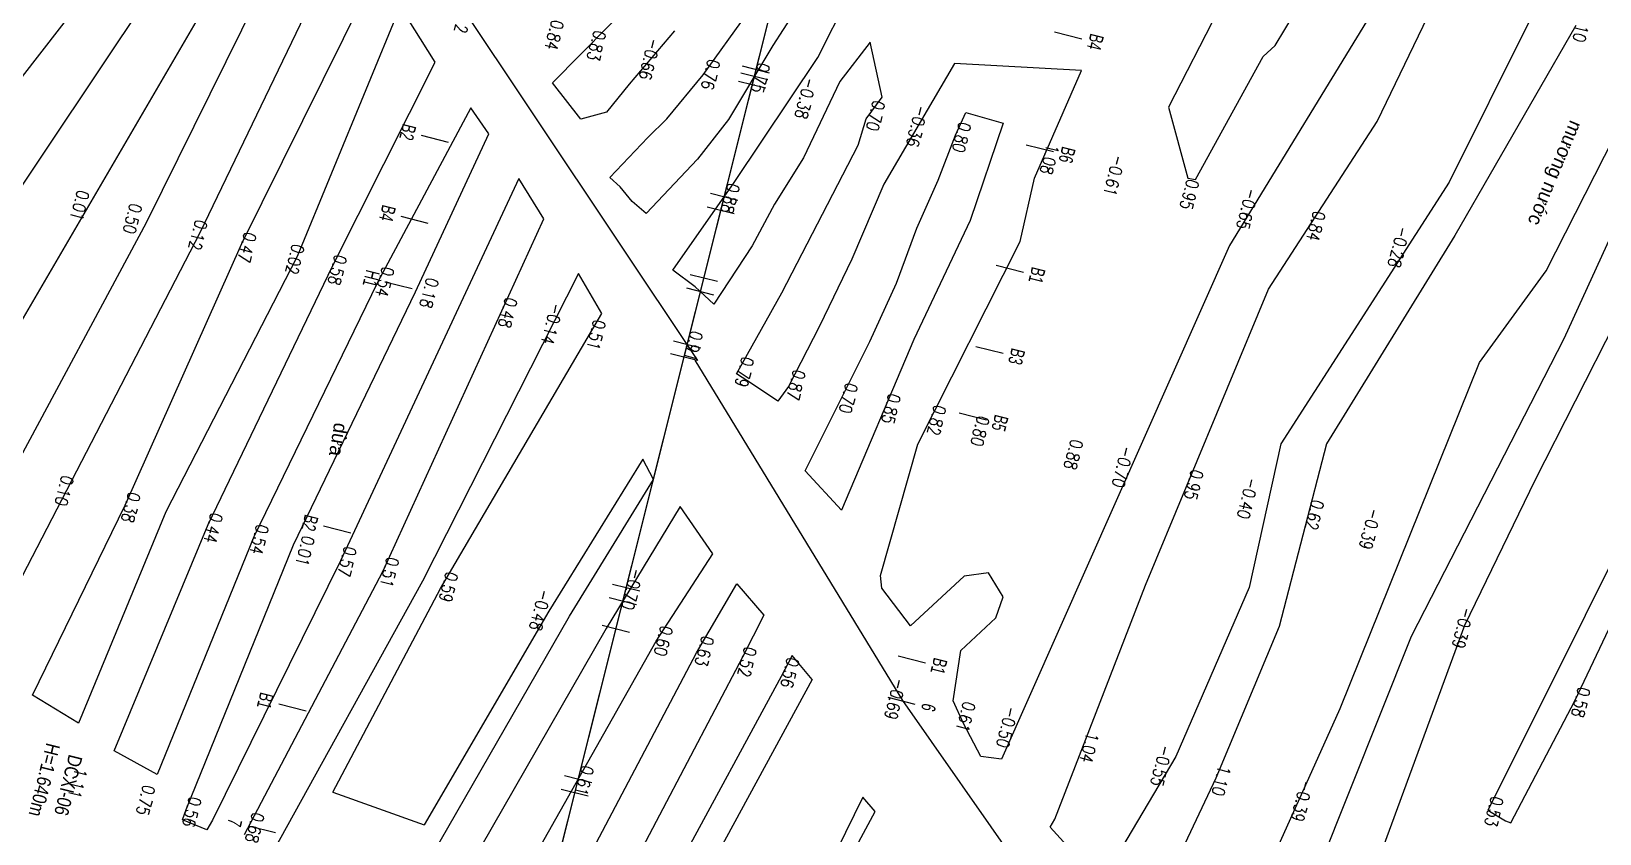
# Model space of a CAD drawing. Header units: metres. Extents: x 583412 to 583840, y 1186334 to 1187497.
# Drawn here: x 583623.4 to 583735.2, y 1187055.6 to 1187112.8 of the extents above; entities that cross this region are included whole.
import ezdxf
from ezdxf.enums import TextEntityAlignment as Align

# ---------------------------------------------------------------- set-up
doc = ezdxf.new("R2010")
doc.units = ezdxf.units.M
doc.header["$MEASUREMENT"] = 0
doc.linetypes.add('DASHDOT2', pattern=[0.5, 0.25, -0.125, 0, -0.125])
for name, color, linetype in [('cao do binh do', 4, 'Continuous'), ('CAO DO DC', 2, 'Continuous'), ('CaoDoTN', 2, 'Continuous'), ('ENTCOC', 6, 'Continuous'), ('ks.text ks', 7, 'Continuous'), ('KS_muong ao', 4, 'TALUYPHAI-KHKS'), ('TENCOCTUYEN', 1, 'Continuous'), ('TENMOC', 4, 'Continuous'), ('TimtuyenKS', 7, 'Continuous'), ('TimtuyenTK', 7, 'Continuous')]:
    doc.layers.add(name, color=color, linetype=linetype)
doc.styles.add('ChuSo', font='vnsimple.shx')
doc.styles.add('dc', font='VHELVCN.TTF')
doc.styles.add('KT3', font='VHARIALN.TTF', dxfattribs={"width": 0.8, "height": 1.5})
doc.styles.add('TENSONG', font='VAPTIMI.TTF')
doc.linetypes.add('TALUYPHAI-KHKS', pattern='A,5,[130,ltypeshp,S=5,R=0,X=0,Y=-5],10,[130,ltypeshp,S=5,R=0,X=0,Y=-5],10,[130,ltypeshp,S=10,R=0,X=0,Y=-10],5', length=30)
doc.linetypes.add('TALUYTRAI-KHKS', pattern='A,5,[130,ltypeshp,S=5,R=0,X=0,Y=5],10,[130,ltypeshp,S=5,R=0,X=0,Y=5],10,[130,ltypeshp,S=10,R=0,X=0,Y=10],5', length=30)

msp = doc.modelspace()

# ---------------------------------------------------------------- linework, layer by layer
at = {"layer": 'ENTCOC'}
for p, q in [((583675.92, 1187109.37), (583673.98, 1187109.86)), ((583675.92, 1187109.37), (583673.98, 1187109.86)), ((583676.04, 1187109.85), (583674.1, 1187110.34)), ((583676.04, 1187109.85), (583674.1, 1187110.34)), ((583675.77, 1187108.77), (583673.83, 1187109.25)), ((583675.77, 1187108.77), (583673.83, 1187109.25)), ((583673.77, 1187100.78), (583671.83, 1187101.26)), ((583673.77, 1187100.78), (583671.83, 1187101.26)), ((583673.52, 1187099.81), (583671.58, 1187100.29)), ((583673.52, 1187099.81), (583671.58, 1187100.29)), ((583672.32, 1187094.99), (583670.38, 1187095.48)), ((583672.32, 1187094.99), (583670.38, 1187095.48)), ((583672.07, 1187094.02), (583670.13, 1187094.51)), ((583672.07, 1187094.02), (583670.13, 1187094.51)), ((583671.13, 1187090.25), (583669.19, 1187090.74)), ((583671.13, 1187090.25), (583669.19, 1187090.74)), ((583670.91, 1187089.37), (583668.97, 1187089.85)), ((583670.91, 1187089.37), (583668.97, 1187089.85)), ((583666.78, 1187072.92), (583664.84, 1187073.4)), ((583666.78, 1187072.92), (583664.84, 1187073.4)), ((583666.54, 1187071.95), (583664.6, 1187072.43)), ((583666.54, 1187071.95), (583664.6, 1187072.43)), ((583666.04, 1187069.97), (583664.1, 1187070.46)), ((583666.04, 1187069.97), (583664.1, 1187070.46)), ((583663.36, 1187059.26), (583661.42, 1187059.75)), ((583663.36, 1187059.26), (583661.42, 1187059.75)), ((583663.11, 1187058.29), (583661.17, 1187058.78)), ((583663.11, 1187058.29), (583661.17, 1187058.78))]:
    msp.add_line(p, q, dxfattribs=at)
at = {"layer": 'KS_muong ao', "color": 125, "ltscale": 0.03}
for p, q in [((583646.44, 1187126, 0.57), (583670.91, 1187089.37, 0.57)), ((583724.19, 1187122.69), (583708.84, 1187097.56)), ((583646.15, 1187120.81, 0.7), (583635.42, 1187098.46, 0.7)), ((583630.6, 1187119.71, 0.8), (583612.89, 1187097.06, 0.8)), ((583616.15, 1187092, 0.8), (583634.17, 1187118.94, 0.8)), ((583637.8, 1187118.14, 0.7), (583611.32, 1187072.73, 0.7)), ((583631.61, 1187099.2, 0.7), (583640.76, 1187117.72, 0.7)), ((583638.4, 1187097.7, 0.7), (583648.11, 1187117.27, 0.7)), ((583679.41, 1187116.71), (583676.28, 1187111.83)), ((583679.49, 1187110.96), (583682.16, 1187116.29)), ((583712.1, 1187111.83), (583714.95, 1187116.55)), ((583660.55, 1187109.15), (583667.31, 1187116.01)), ((583649.7, 1187114.6, 0.7), (583642.36, 1187096.79, 0.7)), ((583652.19, 1187110.63, 0.7), (583649.7, 1187114.6, 0.7)), ((583671.3, 1187109.74), (583674.42, 1187114.05)), ((583708.02, 1187114.33), (583704.5, 1187107.42)), ((583669.27, 1187112.86), (583666.03, 1187109.07)), ((583676.28, 1187111.83), (583673.11, 1187106.54)), ((583683.21, 1187112.05), (583681.04, 1187109.25)), ((583684.08, 1187108.15), (583683.21, 1187112.05)), ((583711.24, 1187111.05), (583712.1, 1187111.83)), ((583644.86, 1187096.09, 0.7), (583652.19, 1187110.63, 0.7)), ((583673.52, 1187102.06), (583679.49, 1187110.96)), ((583679.49, 1187110.96), (583679.49, 1187110.96)), ((583689.23, 1187110.55), (583684.19, 1187101.93)), ((583698.29, 1187110.05), (583689.23, 1187110.55)), ((583706.41, 1187102.28), (583711.24, 1187111.05)), ((583668.71, 1187106.59), (583671.3, 1187109.74)), ((583694.94, 1187102.36), (583698.29, 1187110.05)), ((583662.57, 1187106.56), (583660.55, 1187109.15)), ((583666.03, 1187109.07), (583664.41, 1187107.06)), ((583681.04, 1187109.25), (583678.46, 1187103.81)), ((583654.74, 1187107.37, 0.7), (583648.08, 1187094.93, 0.7)), ((583656.03, 1187105.52, 0.7), (583654.74, 1187107.37, 0.7)), ((583682.93, 1187106.6), (583684.08, 1187108.15)), ((583704.5, 1187107.42), (583705.86, 1187102.37)), ((583664.41, 1187107.06), (583662.57, 1187106.56)), ((583667.36, 1187105.27), (583668.71, 1187106.59)), ((583673.11, 1187106.54), (583670.89, 1187103.71)), ((583682.36, 1187104.72), (583682.93, 1187106.6)), ((583689.31, 1187105.42), (583690.04, 1187107.04)), ((583690.04, 1187107.04), (583692.7, 1187106.28)), ((583692.7, 1187106.28), (583690.34, 1187099.34)), ((583650.79, 1187094.27, 0.7), (583656.03, 1187105.52, 0.7)), ((583664.65, 1187102.41), (583667.36, 1187105.27)), ((583688.07, 1187102.22), (583689.31, 1187105.42)), ((583678.46, 1187103.81), (583676.4, 1187100.5)), ((583676.92, 1187094.2), (583682.36, 1187104.72)), ((583682.36, 1187104.72), (583682.36, 1187104.72)), ((583670.89, 1187103.71), (583667.23, 1187099.84)), ((583670.89, 1187103.71), (583670.89, 1187103.71)), ((583658.15, 1187102.35, 0.7), (583645.44, 1187075.08, 0.7)), ((583659.95, 1187099.46, 0.7), (583658.15, 1187102.35, 0.7)), ((583665.39, 1187101.75), (583664.65, 1187102.41)), ((583664.65, 1187102.41), (583664.65, 1187102.41)), ((583666.25, 1187100.69), (583665.39, 1187101.75)), ((583669.15, 1187095.8), (583673.52, 1187102.06)), ((583684.19, 1187101.93), (583681.9, 1187096.6)), ((583686.54, 1187098.8), (583688.07, 1187102.22)), ((583693.91, 1187097.86), (583694.94, 1187102.36)), ((583694.94, 1187102.36), (583694.94, 1187102.36)), ((583705.86, 1187102.37), (583706.41, 1187102.28)), ((583667.23, 1187099.84), (583666.25, 1187100.69)), ((583676.4, 1187100.5), (583674.8, 1187097.53)), ((583648.47, 1187074.31, 0.7), (583659.95, 1187099.46, 0.7)), ((583690.34, 1187099.34), (583687.78, 1187093.92)), ((583635.42, 1187098.46, 0.7), (583619.65, 1187068.06, 0.7)), ((583621.94, 1187081.18, 0.7), (583631.61, 1187099.2, 0.7)), ((583685.09, 1187094.87), (583686.54, 1187098.8)), ((583630.09, 1187079.06, 0.7), (583638.4, 1187097.7, 0.7)), ((583674.8, 1187097.53), (583672.06, 1187093.37)), ((583674.8, 1187097.53), (583674.8, 1187097.53)), ((583686.62, 1187083.41), (583693.91, 1187097.86)), ((583708.84, 1187097.56), (583692.57, 1187060.94)), ((583693.91, 1187097.86), (583693.91, 1187097.86)), ((583642.36, 1187096.79, 0.7), (583632.98, 1187078.58, 0.7)), ((583636, 1187077.68, 0.7), (583644.86, 1187096.09, 0.7)), ((583681.9, 1187096.6), (583679.61, 1187091.8)), ((583648.08, 1187094.93, 0.7), (583639.26, 1187076.8, 0.7)), ((583662.42, 1187095.57, 0.78), (583651.29, 1187073.62, 0.78)), ((583664.07, 1187092.71, 0.78), (583662.42, 1187095.57, 0.78)), ((583670.74, 1187094.61), (583669.15, 1187095.8)), ((583669.15, 1187095.8), (583669.15, 1187095.8)), ((583683.19, 1187090.72), (583685.09, 1187094.87)), ((583642.09, 1187076.23, 0.7), (583650.79, 1187094.27, 0.7)), ((583672.06, 1187093.37), (583670.74, 1187094.61)), ((583670.74, 1187094.61), (583670.74, 1187094.61)), ((583673.68, 1187088.42), (583676.92, 1187094.2)), ((583676.92, 1187094.2), (583676.92, 1187094.2)), ((583687.78, 1187093.92), (583686.32, 1187090.87)), ((583652.58, 1187073.1, 0.78), (583664.07, 1187092.71, 0.78)), ((583679.61, 1187091.8), (583677.38, 1187087.51)), ((583678.57, 1187081.5), (583683.19, 1187090.72)), ((583686.32, 1187090.87), (583681.18, 1187078.69)), ((583670.71, 1187089.39), (583685.51, 1187065.13)), ((583674.81, 1187087.68), (583673.68, 1187088.42)), ((583676.64, 1187086.46), (583674.81, 1187087.68)), ((583674.81, 1187087.68), (583674.81, 1187087.68)), ((583677.38, 1187087.51), (583676.64, 1187086.46)), ((583677.38, 1187087.51), (583677.38, 1187087.51)), ((583683.94, 1187074.03), (583686.62, 1187083.41)), ((583686.62, 1187083.41), (583686.62, 1187083.41)), ((583666.99, 1187082.33), (583660.3, 1187071.49)), ((583667.75, 1187080.89), (583666.99, 1187082.33)), ((583681.18, 1187078.69), (583678.57, 1187081.5)), ((583661.78, 1187071.13), (583667.75, 1187080.89)), ((583623.48, 1187065.51, 0.7), (583630.09, 1187079.06, 0.7)), ((583632.98, 1187078.58, 0.7), (583626.76, 1187063.51, 0.7)), ((583669.66, 1187078.96), (583664.39, 1187070.25)), ((583671.99, 1187075.57), (583669.66, 1187078.96)), ((583629.29, 1187061.53, 0.7), (583636, 1187077.68, 0.7)), ((583639.26, 1187076.8, 0.7), (583632.37, 1187059.85, 0.7)), ((583634.43, 1187057.35, 0.7), (583642.09, 1187076.23, 0.7)), ((583645.44, 1187075.08, 0.7), (583636.3, 1187056.6, 0.7)), ((583667.96, 1187069.36), (583671.99, 1187075.57)), ((583638.59, 1187055.56, 0.7), (583648.47, 1187074.31, 0.7)), ((583651.29, 1187073.62, 0.78), (583640.57, 1187054.24, 0.78)), ((583684.05, 1187073.14), (583683.94, 1187074.03)), ((583683.94, 1187074.03), (583683.94, 1187074.03)), ((583689.92, 1187073.99), (583686.1, 1187070.45)), ((583691.66, 1187074.22), (583689.92, 1187073.99)), ((583689.92, 1187073.99), (583689.92, 1187073.99)), ((583692.7, 1187072.52), (583691.66, 1187074.22)), ((583644.89, 1187058.58, 0.78), (583652.58, 1187073.1, 0.78)), ((583686.1, 1187070.45), (583684.05, 1187073.14)), ((583692.18, 1187071.01), (583692.7, 1187072.52)), ((583660.3, 1187071.49), (583651.4, 1187056.26)), ((583648.59, 1187048.22), (583661.78, 1187071.13)), ((583664.39, 1187070.25), (583650.87, 1187046.7)), ((583689.68, 1187068.68), (583692.18, 1187071.01)), ((583653.48, 1187043.73), (583667.96, 1187069.36)), ((583677.64, 1187068.32, 0.59), (583676.86, 1187066.83, 0.59)), ((583679.07, 1187066.63, 0.59), (583677.64, 1187068.32, 0.59)), ((583689.14, 1187065.09), (583689.68, 1187068.68)), ((583676.86, 1187066.83, 0.59), (583661.39, 1187038.32, 0.59)), ((583626.76, 1187063.51, 0.7), (583623.48, 1187065.51, 0.7)), ((583685.51, 1187065.13), (583695.07, 1187051.46)), ((583689.87, 1187063.48), (583689.14, 1187065.09)), ((583691.11, 1187061.14), (583689.87, 1187063.48)), ((583632.37, 1187059.85, 0.7), (583629.29, 1187061.53, 0.7)), ((583692.57, 1187060.94), (583691.11, 1187061.14)), ((583692.57, 1187060.94), (583692.57, 1187060.94)), ((583682.68, 1187058.22), (583676.91, 1187046.5)), ((583683.57, 1187057.2), (583682.68, 1187058.22)), ((583634.17, 1187056.61, 0.7), (583634.43, 1187057.35, 0.7)), ((583677.78, 1187046.53), (583683.57, 1187057.2)), ((583635.9, 1187055.91, 0.7), (583634.17, 1187056.61, 0.7)), ((583636.3, 1187056.6, 0.7), (583635.9, 1187055.91, 0.7))]:
    msp.add_line(p, q, dxfattribs=at)
at = {"layer": 'KS_muong ao', "color": 125, "linetype": 'TALUYPHAI-KHKS', "ltscale": 0.03}
for p, q in [((583719.38, 1187106.41, 0.42), (583727.17, 1187122.63, 0.42)), ((583730.19, 1187113.48, 0.42), (583724.5, 1187102.07, 0.42)), ((583711.61, 1187094.45, 0.42), (583719.38, 1187106.41, 0.42)), ((583724.5, 1187102.07, 0.42), (583712.51, 1187083.43, 0.42)), ((583702.85, 1187073.34, 0.42), (583711.61, 1187094.45, 0.42)), ((583712.51, 1187083.43, 0.42), (583710.24, 1187073.17, 0.42)), ((583696.39, 1187056.66, 0.42), (583702.85, 1187073.34, 0.42)), ((583710.24, 1187073.17, 0.42), (583705, 1187061.13, 0.42)), ((583705, 1187061.13, 0.42), (583700.27, 1187053.15, 0.42)), ((583696.04, 1187056.1, 0.42), (583696.39, 1187056.66, 0.42)), ((583700.02, 1187051.73, 0.42), (583696.04, 1187056.1, 0.42))]:
    msp.add_line(p, q, dxfattribs=at)
at = {"layer": 'KS_muong ao', "color": 125, "linetype": 'TALUYTRAI-KHKS', "ltscale": 0.03}
for p, q in [((583731.41, 1187095.76, 1.01), (583741.93, 1187116.44, 1.01)), ((583744.66, 1187117.17), (583732.69, 1187090.92)), ((583733.54, 1187113.24, 1.01), (583724.92, 1187098.28, 1.01)), ((583724.92, 1187098.28, 1.01), (583715.76, 1187083.43, 1.01)), ((583726.67, 1187089.22, 1.01), (583731.41, 1187095.76, 1.01)), ((583730.64, 1187080.84, 0.6), (583736.38, 1187092.14, 0.6)), ((583732.69, 1187090.92), (583721.8, 1187069.69)), ((583716.72, 1187064.54, 1.01), (583726.67, 1187089.22, 1.01)), ((583715.76, 1187083.43, 1.01), (583712.37, 1187070.39, 1.01)), ((583725.63, 1187070.5, 0.6), (583730.64, 1187080.84, 0.6)), ((583737.92, 1187078.7, 0.6), (583732.47, 1187067.68, 0.6)), ((583733.46, 1187065.09, 0.6), (583739.3, 1187077.41, 0.6)), ((583670.83, 1187068.51, 0.46), (583673.7, 1187073.44, 0.46)), ((583673.7, 1187073.44, 0.46), (583675.64, 1187071.2, 0.46)), ((583675.64, 1187071.2, 0.46), (583674.12, 1187068.2, 0.46)), ((583712.37, 1187070.39, 1.01), (583707.86, 1187059.58, 1.01)), ((583719.39, 1187053.54, 0.6), (583725.63, 1187070.5, 0.6)), ((583721.8, 1187069.69), (583712.69, 1187046.87)), ((583656.75, 1187041.82, 0.46), (583670.83, 1187068.51, 0.46)), ((583674.12, 1187068.2, 0.46), (583659.02, 1187039.57, 0.46)), ((583732.47, 1187067.68, 0.6), (583727.26, 1187057.3, 0.6)), ((583679.07, 1187066.63, 0.59), (583663.32, 1187037.63, 0.59)), ((583728.9, 1187056.41, 0.6), (583733.46, 1187065.09, 0.6)), ((583706.87, 1187042.66, 1.01), (583716.72, 1187064.54, 1.01)), ((583707.86, 1187059.58, 1.01), (583701.42, 1187045.94, 1.01)), ((583644.89, 1187058.58, 0.78), (583651.4, 1187056.26, 0.78)), ((583727.26, 1187057.3, 0.6), (583728.52, 1187056.55, 0.6)), ((583728.52, 1187056.55, 0.6), (583728.9, 1187056.41, 0.6))]:
    msp.add_line(p, q, dxfattribs=at)
at = {"layer": 'TENCOCTUYEN'}
for p, q in [((583696.37, 1187112.8), (583698.31, 1187112.31)), ((583653.15, 1187104.91), (583651.21, 1187105.4)), ((583694.35, 1187104.75), (583696.29, 1187104.26)), ((583651.7, 1187099.13), (583649.76, 1187099.62)), ((583692.2, 1187096.16), (583694.14, 1187095.67)), ((583650.54, 1187094.48), (583648.6, 1187094.96)), ((583690.75, 1187090.37), (583692.69, 1187089.89)), ((583689.56, 1187085.63), (583691.5, 1187085.14)), ((583646.17, 1187077.05), (583644.23, 1187077.54)), ((583685.21, 1187068.3), (583687.15, 1187067.81)), ((583642.99, 1187064.37), (583641.05, 1187064.85)), ((583684.47, 1187065.35), (583686.41, 1187064.86)), ((583640.81, 1187055.68), (583638.87, 1187056.16))]:
    msp.add_line(p, q, dxfattribs=at)
at = {"layer": 'TimtuyenKS', "linetype": 'DASHDOT2', "ltscale": 5, "const_width": 0.1}
msp.add_lwpolyline([(583754.72, 1187427.8), (583497.92, 1186403.48)], dxfattribs=at)
at = {"layer": 'TimtuyenTK', "linetype": 'DASHDOT2', "ltscale": 5, "const_width": 0.1}
msp.add_lwpolyline([(583754.72, 1187427.8), (583497.92, 1186403.48)], dxfattribs=at)

# ---------------------------------------------------------------- texts
at = {"layer": 'cao do binh do', "color": 44, "style": 'ChuSo', "width": 0.8}
for s, p in [('1.10', (583733.54, 1187113.24, 1.09)), ('-0.39', (583725.04, 1187070.39, -0.39)), ('0.58', (583733.46, 1187065.09, 0.58)), ('0.53', (583727.26, 1187057.3, 0.53))]:
    msp.add_text(s, height=0.9, rotation=256.5354, dxfattribs=at).set_placement(p, align=Align.CENTER)
at = {"layer": 'CAO DO DC', "color": 3, "style": 'dc'}
msp.add_text('H=1.640m', height=1, rotation=255.9434, dxfattribs=at).set_placement((583625.45, 1187061.91, 1.65), align=Align.TOP_LEFT)
at = {"layer": 'CaoDoTN', "style": 'ChuSo', "width": 0.8}
for s, p in [('-0.12', (583653.88, 1187114.26)), ('0.84', (583660.25, 1187112.66)), ('0.83', (583663.26, 1187111.91)), ('-0.66', (583667.05, 1187110.95)), ('0.76', (583671.39, 1187109.86)), ('0.75', (583674.95, 1187109.61)), ('-0.38', (583678.18, 1187108.16)), ('0.70', (583683.16, 1187106.92)), ('-0.36', (583686.12, 1187106.17)), ('0.80', (583689.3, 1187105.38)), ('1.08', (583695.57, 1187103.81)), ('-0.61', (583700.19, 1187102.65)), ('0.88', (583672.8, 1187101.02)), ('0.95', (583705.55, 1187101.3)), ('0.01', (583626.41, 1187100.52)), ('0.50', (583630.17, 1187099.58)), ('-0.65', (583709.68, 1187100.27)), ('0.84', (583714.57, 1187099.04)), ('0.12', (583634.84, 1187098.41)), ('0.47', (583638.33, 1187097.53)), ('-0.28', (583720.48, 1187097.56)), ('0.02', (583641.75, 1187096.68)), ('0.58', (583644.78, 1187095.92)), ('0.54', (583648.16, 1187095.07)), ('0.18', (583651.33, 1187094.28)), ('0.48', (583656.94, 1187092.87)), ('-0.14', (583660.1, 1187092.08)), ('0.51', (583663.24, 1187091.29)), ('0.91', (583670.16, 1187090.49)), ('0.79', (583673.81, 1187088.64)), ('0.87', (583677.49, 1187087.72)), ('0.70', (583681.22, 1187086.78)), ('0.85', (583684.27, 1187086.02)), ('0.82', (583687.52, 1187085.2)), ('0.80', (583690.61, 1187084.43)), ('0.88', (583697.28, 1187082.76)), ('-0.70', (583700.79, 1187081.88)), ('0.95', (583705.86, 1187080.6)), ('0.10', (583625.3, 1187080.18)), ('-0.40', (583709.71, 1187079.64)), ('0.38', (583630.06, 1187078.99)), ('0.62', (583714.47, 1187078.45)), ('0.44', (583635.93, 1187077.52)), ('-0.39', (583718.43, 1187077.45)), ('0.54', (583639.21, 1187076.7)), ('0.01', (583642.48, 1187075.88)), ('0.57', (583645.47, 1187075.13)), ('0.51', (583648.5, 1187074.37)), ('0.59', (583652.71, 1187073.31)), ('-0.70', (583665.81, 1187073.16)), ('-0.48', (583659.25, 1187071.67)), ('0.60', (583668.03, 1187069.47)), ('0.63', (583670.96, 1187068.74)), ('0.52', (583674, 1187067.97)), ('0.56', (583677.05, 1187067.21)), ('-0.69', (583684.57, 1187065.32)), ('0.61', (583689.6, 1187064.06)), ('-0.50', (583692.55, 1187063.32)), ('1.04', (583698.4, 1187061.86)), ('-0.55', (583703.55, 1187060.57)), ('0.61', (583662.39, 1187059.5)), ('1.10', (583707.81, 1187059.5)), ('1.11', (583626.26, 1187059.32)), ('-0.39', (583713.57, 1187058.05)), ('0.75', (583631.11, 1187058.11)), ('0.56', (583634.4, 1187057.28)), ('0.68', (583638.9, 1187056.15))]:
    msp.add_text(s, height=0.9, rotation=255.9262, dxfattribs=at).set_placement(p, align=Align.CENTER)
at = {"layer": 'ks.text ks', "style": 'TENSONG'}
for s, rotation, p in [('möông nöôùc', 247.2864, (583731.62, 1187102.91)), ('döøa', 260.6717, (583644.81, 1187083.8))]:
    msp.add_text(s, height=1, rotation=rotation, dxfattribs=at).set_placement(p, align=Align.CENTER)
at = {"layer": 'TENCOCTUYEN', "style": 'KT3', "width": 0.8}
for s, p in [('B4', (583699.28, 1187112.07)), ('B2', (583650.24, 1187105.64)), ('B6', (583697.26, 1187104.02)), ('B4', (583648.79, 1187099.86)), ('B1', (583695.11, 1187095.43)), ('H1', (583647.63, 1187095.2)), ('B3', (583693.66, 1187089.64)), ('B5', (583692.47, 1187084.9)), ('B2', (583643.26, 1187077.78)), ('B1', (583688.12, 1187067.57)), ('B1', (583640.08, 1187065.1)), ('6', (583687.38, 1187064.62)), ('7', (583637.9, 1187056.41))]:
    msp.add_text(s, height=1, rotation=255.9262, dxfattribs=at).set_placement(p, align=Align.MIDDLE_CENTER)
at = {"layer": 'TENMOC', "style": 'dc'}
msp.add_text('DCXI-06', height=1, rotation=255.9434, dxfattribs=at).set_placement((583626.08, 1187061.33, 1.65))

doc.saveas('drawing.dxf')
